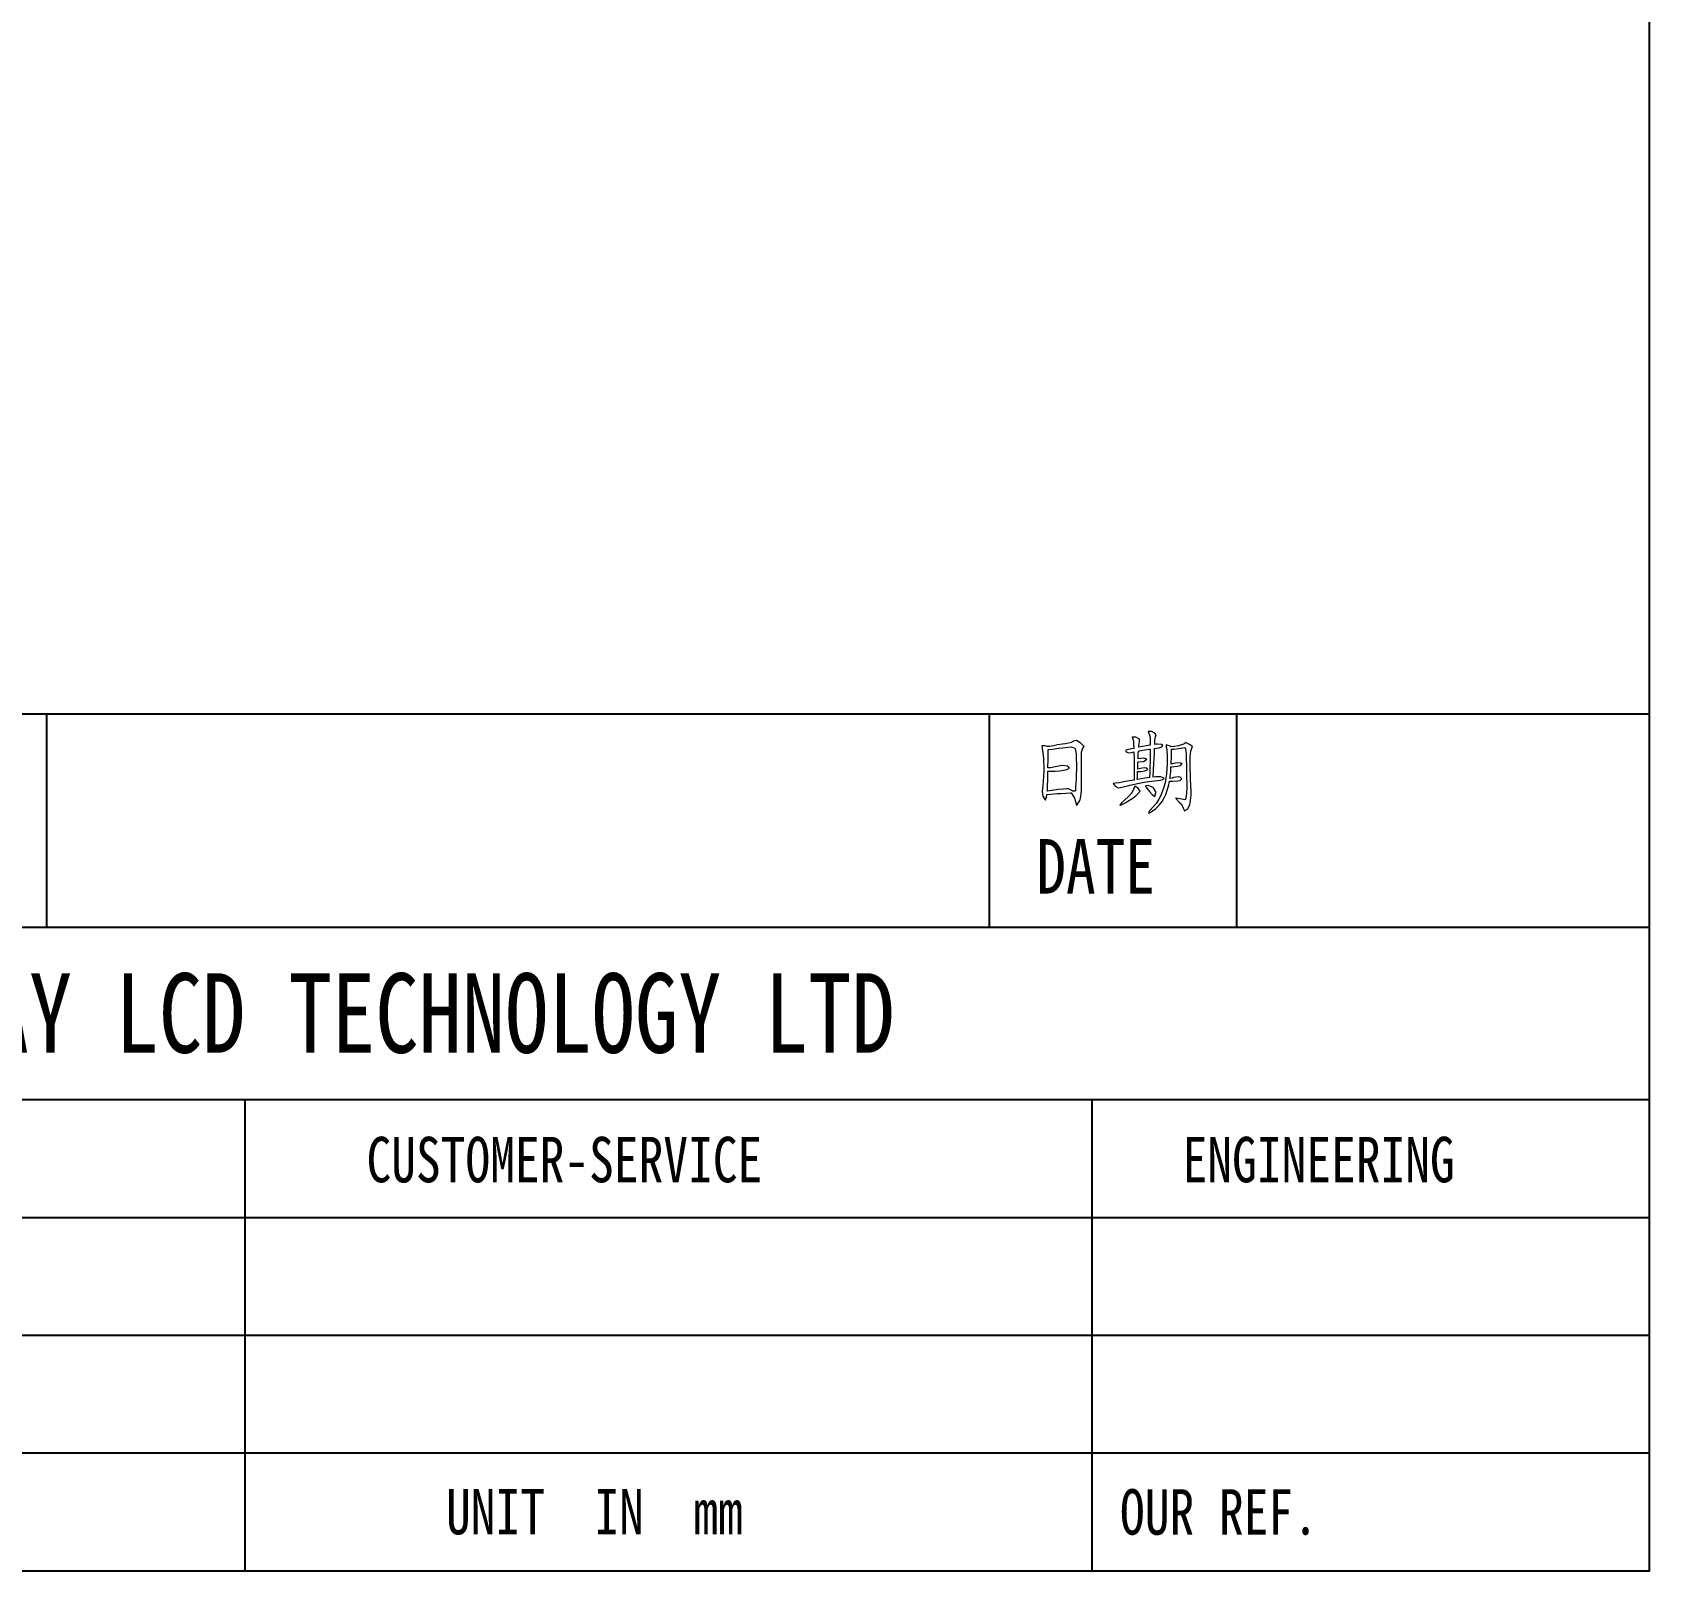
# Model space of a CAD drawing. Header units: millimetres. Extents: x -2138 to 1406, y 307 to 1926.
# Drawn here: x 1045.63 to 1082.01, y 306.67 to 341.27 of the extents above; entities that cross this region are included whole.
import ezdxf

# ---------------------------------------------------------------- set-up
doc = ezdxf.new("R2010")
doc.units = ezdxf.units.MM
doc.header["$LTSCALE"] = 3
doc.styles.add('ROMANT', font='SimSun.ttf', dxfattribs={"height": 5})

msp = doc.modelspace()

# ---------------------------------------------------------------- linework, layer by layer
at = {"ltscale": 0.1}
msp.add_lwpolyline([(1082.011, 407.892), (938.863, 407.892), (938.863, 306.666), (1082.011, 306.666)], close=True, dxfattribs=at)
at = {"linetype": 'ByBlock', "ltscale": 0.2}
msp.add_lwpolyline([(1082.011, 325.937), (1023.534, 325.937), (1023.534, 321.145), (1082.011, 321.145)], close=True, dxfattribs=at)
for points in [[(1045.945, 325.937), (1045.945, 321.145)], [(1067.161, 321.145), (1067.161, 325.937)], [(938.863, 321.145), (1082.011, 321.145)], [(1025.848, 317.263), (1082.011, 317.263)], [(1050.406, 317.263), (1050.406, 306.666)], [(1069.465, 317.263), (1069.465, 306.666)], [(1025.848, 314.614), (1082.011, 314.614)], [(1025.848, 311.965), (1082.011, 311.965)], [(1025.848, 309.316), (1082.011, 309.316)]]:
    msp.add_lwpolyline(points)
msp.add_lwpolyline([(1072.715, 325.937), (1072.715, 321.145)], dxfattribs=at)
at = {"color": 1, "lineweight": 0}
for points in [[(1069.114, 323.886), (1069.13, 323.891), (1069.194, 323.989), (1069.201, 324.007), (1069.218, 324.091), (1069.23, 324.202), (1069.233, 324.339), (1069.23, 324.448), (1069.229, 324.562), (1069.23, 324.666), (1069.233, 324.761), (1069.233, 324.832), (1069.233, 324.944), (1069.233, 325.039), (1069.232, 325.08), (1069.258, 325.167), (1069.289, 325.206), (1069.218, 325.278), (1069.202, 325.29), (1069.114, 325.342), (1069.05, 325.326), (1069.002, 325.299), (1068.868, 325.27), (1068.804, 325.261), (1068.693, 325.242), (1068.597, 325.223), (1068.508, 325.208), (1068.465, 325.204), (1068.409, 325.221), (1068.335, 325.223), (1068.343, 325.159), (1068.344, 325.155), (1068.363, 325.075), (1068.374, 324.936), (1068.377, 324.885), (1068.381, 324.763), (1068.382, 324.681), (1068.382, 324.646), (1068.377, 324.547), (1068.367, 324.411), (1068.352, 324.262), (1068.343, 324.197), (1068.359, 324.092), (1068.361, 324.088), (1068.415, 324.005), (1068.423, 324.005), (1068.445, 324.066), (1068.451, 324.125), (1068.457, 324.125), (1068.54, 324.131), (1068.693, 324.148), (1068.766, 324.153), (1068.878, 324.16), (1068.985, 324.163), (1068.997, 324.163), (1069.015, 324.144), (1069.074, 324.047), (1069.091, 323.973), (1069.091, 323.971)], [(1070.9, 324.522), (1070.843, 324.516), (1070.843, 324.52), (1070.851, 324.681), (1070.858, 324.824), (1070.864, 324.948), (1070.87, 325.053), (1070.874, 325.14), (1070.875, 325.162), (1070.968, 325.174), (1071.04, 325.2), (1071.063, 325.231), (1071.031, 325.255), (1070.943, 325.262), (1070.919, 325.261), (1070.879, 325.255), (1070.882, 325.342), (1070.896, 325.422), (1070.912, 325.47), (1070.879, 325.509), (1070.801, 325.542), (1070.729, 325.542), (1070.745, 325.501), (1070.753, 325.489), (1070.771, 325.407), (1070.776, 325.255), (1070.776, 325.239), (1070.723, 325.229), (1070.562, 325.2), (1070.517, 325.189), (1070.516, 325.189), (1070.516, 325.227), (1070.531, 325.318), (1070.531, 325.375), (1070.451, 325.414), (1070.37, 325.414), (1070.387, 325.375), (1070.394, 325.36), (1070.399, 325.322), (1070.403, 325.262), (1070.407, 325.178), (1070.407, 325.164), (1070.358, 325.153), (1070.259, 325.13), (1070.22, 325.119), (1070.236, 325.087), (1070.292, 325.064), (1070.357, 325.073), (1070.41, 325.084), (1070.41, 325.071), (1070.411, 324.94), (1070.413, 324.787), (1070.413, 324.611), (1070.411, 324.453), (1070.312, 324.435), (1070.18, 324.412), (1070.075, 324.393), (1069.995, 324.38), (1069.942, 324.372), (1069.989, 324.316), (1070.053, 324.275), (1070.06, 324.275), (1070.136, 324.289), (1070.292, 324.331), (1070.318, 324.338), (1070.423, 324.362), (1070.529, 324.384), (1070.636, 324.403), (1070.745, 324.419), (1070.807, 324.426), (1070.938, 324.441), (1070.999, 324.45), (1071.054, 324.467), (1071.087, 324.491), (1071.015, 324.522), (1070.974, 324.525)], [(1070.915, 323.933), (1070.848, 323.855), (1070.763, 323.758), (1070.737, 323.711), (1070.756, 323.711), (1070.864, 323.783), (1070.901, 323.813), (1070.978, 323.887), (1071.046, 323.973), (1071.084, 324.034), (1071.128, 324.13), (1071.166, 324.244), (1071.185, 324.317), (1071.206, 324.418), (1071.208, 324.427), (1071.278, 324.427), (1071.396, 324.433), (1071.452, 324.442), (1071.485, 324.483), (1071.452, 324.514), (1071.405, 324.522), (1071.301, 324.506), (1071.269, 324.498), (1071.217, 324.49), (1071.224, 324.529), (1071.238, 324.65), (1071.238, 324.654), (1071.243, 324.749), (1071.244, 324.753), (1071.261, 324.753), (1071.387, 324.761), (1071.46, 324.777), (1071.493, 324.825), (1071.421, 324.841), (1071.344, 324.832), (1071.246, 324.809), (1071.249, 324.852), (1071.251, 324.961), (1071.253, 325.076), (1071.254, 325.148), (1071.306, 325.145), (1071.421, 325.159), (1071.463, 325.168), (1071.555, 325.183), (1071.57, 325.147), (1071.581, 325.043), (1071.588, 324.872), (1071.589, 324.833), (1071.591, 324.719), (1071.593, 324.608), (1071.595, 324.501), (1071.596, 324.395), (1071.596, 324.292), (1071.591, 324.16), (1071.58, 324.047), (1071.563, 324.005), (1071.555, 324.004), (1071.444, 324.03), (1071.349, 324.045), (1071.349, 324.039), (1071.429, 323.958), (1071.481, 323.906), (1071.516, 323.822), (1071.548, 323.758), (1071.612, 323.798), (1071.614, 323.8), (1071.668, 323.894), (1071.677, 323.939), (1071.691, 324.053), (1071.694, 324.11), (1071.694, 324.202), (1071.69, 324.326), (1071.683, 324.483), (1071.679, 324.568), (1071.675, 324.696), (1071.673, 324.807), (1071.673, 324.904), (1071.675, 324.984), (1071.687, 325.103), (1071.715, 325.167), (1071.73, 325.206), (1071.66, 325.255), (1071.572, 325.295), (1071.54, 325.27), (1071.528, 325.259), (1071.413, 325.223), (1071.315, 325.206), (1071.25, 325.201), (1071.221, 325.217), (1071.135, 325.247), (1071.135, 325.2), (1071.135, 325.198), (1071.148, 325.129), (1071.158, 324.984), (1071.158, 324.924), (1071.155, 324.817), (1071.149, 324.708), (1071.143, 324.594), (1071.129, 324.501), (1071.109, 324.393), (1071.08, 324.289), (1071.046, 324.188), (1071.021, 324.122), (1070.972, 324.023)], [(1068.815, 324.248), (1068.705, 324.236), (1068.564, 324.216), (1068.46, 324.199), (1068.462, 324.22), (1068.465, 324.278), (1068.468, 324.347), (1068.47, 324.431), (1068.473, 324.526), (1068.475, 324.636), (1068.475, 324.65), (1068.519, 324.65), (1068.639, 324.655), (1068.742, 324.662), (1068.827, 324.674), (1068.897, 324.688), (1068.963, 324.722), (1068.924, 324.761), (1068.92, 324.763), (1068.812, 324.777), (1068.755, 324.773), (1068.637, 324.753), (1068.529, 324.73), (1068.476, 324.726), (1068.476, 324.757), (1068.477, 324.891), (1068.477, 325.039), (1068.477, 325.138), (1068.579, 325.148), (1068.716, 325.167), (1068.803, 325.179), (1068.92, 325.194), (1068.994, 325.2), (1069.083, 325.167), (1069.085, 325.155), (1069.107, 325.039), (1069.107, 325.029), (1069.112, 324.928), (1069.114, 324.809), (1069.114, 324.79), (1069.114, 324.695), (1069.111, 324.585), (1069.107, 324.459), (1069.104, 324.407), (1069.097, 324.271), (1069.091, 324.212), (1069.081, 324.203), (1069.036, 324.203), (1069.027, 324.212), (1068.939, 324.252), (1068.936, 324.252), (1068.893, 324.254)], [(1070.657, 324.492), (1070.49, 324.467), (1070.483, 324.465), (1070.487, 324.54), (1070.491, 324.643), (1070.573, 324.646), (1070.657, 324.658), (1070.721, 324.689), (1070.698, 324.722), (1070.642, 324.73), (1070.554, 324.714), (1070.494, 324.7), (1070.499, 324.829), (1070.499, 324.858), (1070.51, 324.859), (1070.626, 324.872), (1070.642, 324.875), (1070.698, 324.92), (1070.634, 324.944), (1070.562, 324.936), (1070.503, 324.927), (1070.503, 324.942), (1070.508, 325.033), (1070.512, 325.102), (1070.512, 325.105), (1070.536, 325.11), (1070.649, 325.13), (1070.756, 325.147), (1070.776, 325.149), (1070.775, 325.088), (1070.774, 324.981), (1070.772, 324.868), (1070.768, 324.753), (1070.764, 324.617), (1070.761, 324.506)], [(1070.129, 323.936), (1070.092, 323.886), (1070.107, 323.889), (1070.228, 323.95), (1070.275, 323.978), (1070.368, 324.038), (1070.451, 324.1), (1070.487, 324.136), (1070.546, 324.205), (1070.498, 324.275), (1070.426, 324.316), (1070.411, 324.275), (1070.413, 324.274), (1070.37, 324.18), (1070.353, 324.157), (1070.286, 324.081), (1070.195, 323.997)], [(1070.673, 324.323), (1070.679, 324.302), (1070.76, 324.197), (1070.821, 324.125), (1070.879, 324.085), (1070.904, 324.164), (1070.904, 324.19), (1070.848, 324.275), (1070.822, 324.292), (1070.729, 324.331)]]:
    msp.add_lwpolyline(points, close=True, dxfattribs=at)

# ---------------------------------------------------------------- texts
at = {"style": 'ROMANT', "width": 0.8}
for s, height, p in [('DATE', 1.227, (1068.213, 321.898)), ('KINWAY LCD TECHNOLOGY LTD', 1.78935, (1040.682, 318.317)), ('CUSTOMER-SERVICE', 1.02249, (1053.145, 315.403)), ('ENGINEERING', 1.02249, (1071.504, 315.403)), ('UNIT  IN  mm', 1.02249, (1054.933, 307.484)), ('OUR REF.', 1.0225, (1070.095, 307.477))]:
    msp.add_text(s, height=height, dxfattribs=at).set_placement(p)

doc.saveas('drawing.dxf')
